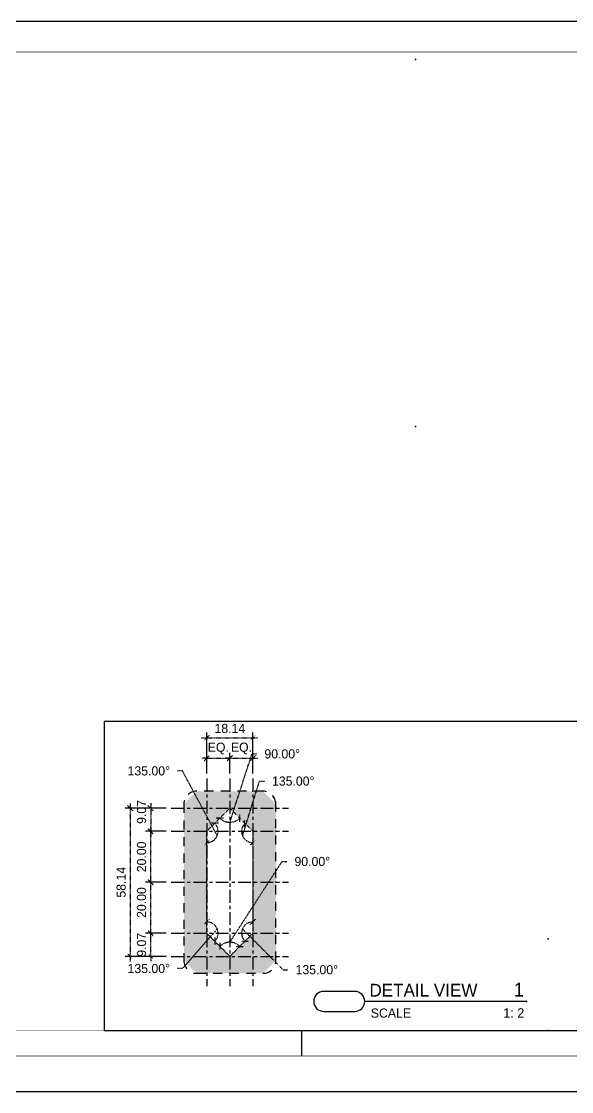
# Model space of a CAD drawing. Header units: millimetres. Extents: x -244126 to 368105, y -173968 to 259060.
# Drawn here: x -1320.5 to -1104.7, y 4444.5 to 4864.5 of the extents above; entities that cross this region are included whole.
import ezdxf
from ezdxf.enums import TextEntityAlignment as Align
from ezdxf.xclip import XClip

# ---------------------------------------------------------------- set-up
doc = ezdxf.new("R2010")
doc.units = ezdxf.units.MM
doc.header["$MEASUREMENT"] = 0
doc.header["$XCLIPFRAME"] = 0
for name, pattern in [('005_GG_TA_LINE', [13.75, 5, -1.25, 1.25, -1.25, 5]), ('ACAD_ISO04W100', [30, 24, -3, 0, -3]), ('BORDER2', [22.225, 6.35, -3.175, 6.35, -3.175, 0, -3.175]), ('CENTER', [2, 1.25, -0.25, 0.25, -0.25]), ('TA_GL_000.00010', [0.000275, 0.0001, -2.5e-05, 2.5e-05, -2.5e-05, 0.0001]), ('TA_GL_005.00', [13.75, 5, -1.25, 1.25, -1.25, 5]), ('TA_HL_001.00', [6.5, 3.55, -2.95])]:
    doc.linetypes.add(name, pattern=pattern)
for name, color, linetype in [('000 - D I M', 6, 'Continuous'), ('000 - GRID', 8, 'CENTER'), ('000 - H A T C H', 8, 'Continuous'), ('000 - SYMBOL CON', 1, 'Continuous'), ('000 - T E X T', 4, 'Continuous'), ('000 - TITLEBLOCK', 4, 'Continuous'), ('000 - WIPEOUT', 250, 'Continuous'), ('A12_PERFORATED', 1, 'Continuous')]:
    doc.layers.add(name, color=color, linetype=linetype)
doc.styles.add('Cetury Gothic', font='GOTHIC.TTF')
doc.styles.add('CORDIA', font='cordia.shx')
doc.styles.add('MtXpl_BrowalliaUPC', font='BrowalliaUPC.ttf')
doc.styles.add('TA', font='Cordia New.ttf', dxfattribs={"height": 4.5})
doc.dimstyles.new('DIM E-E', dxfattribs={"dimscale": 2, "dimtxt": 0.18, "dimasz": 0.1, "dimexe": 0.1, "dimexo": 0.1, "dimgap": 0.09, "dimtad": 1, "dimtoh": 1, "dimzin": 0, "dimdsep": 46, "dimtxsty": 'CORDIA', "dimblk": 'OBLIQUE', "dimcen": 0.1, "dimdle": 0.1, "dimclrd": 40, "dimclre": 140, "dimclrt": 3, "dimadec": 0, "dimazin": 0, "dimtfac": 1, "dimtix": 1, "dimtmove": 2, "dimatfit": 3, "dimfxl": 1, "dimtolj": 1, "dimtzin": 0, "dimarcsym": 0})

# ---------------------------------------------------------------- blocks, each defined once
blk = doc.blocks.new('A$Cfd196da9')
at = {"color": 0, "linetype": 'ByBlock', "const_width": 0.1}
blk.add_lwpolyline([(-143.5, -98), (96.5, -98), (96.5, 99), (-143.5, 99)], close=True, dxfattribs=at)
blk = doc.blocks.new('*U1675')
for p in [(317, 405), (317, 261)]:
    blk.add_point(p)
at = {"layer": '000 - T E X T', "color": 3}
blk.add_line((272.45, 14), (272.45, 24), dxfattribs=at)
at = {"layer": '000 - T E X T', "color": 3, "const_width": 0.2}
blk.add_lwpolyline([(10, 24), (490, 24)], dxfattribs=at)
at = {"layer": '000 - TITLEBLOCK', "color": 250}
blk.add_lwpolyline([(0, 0), (594, 0), (594, 420), (0, 420)], close=True, dxfattribs=at)
at = {"layer": '000 - T E X T', "color": 3, "xscale": 2, "yscale": 2, "zscale": 2}
blk.add_blockref('A$Cfd196da9', (297, 210), dxfattribs=at)
at = {"color": 4, "style": 'TA'}
blk.add_attdef('PAPER_SIZE', text='', height=2.5, dxfattribs=at).set_placement((568.6, 9.97), align=Align.MIDDLE_RIGHT)
blk.add_attdef('SCALE_SIZE', text='', height=2.5, dxfattribs=at).set_placement((573.51, 10.03), align=Align.MIDDLE_LEFT)
at = {"layer": '000 - T E X T', "color": 250, "style": 'TA'}
for tag, height, p in [('SUPERLINK', 2, (17.26, 415.77)), ('NAMEFILE', 2, (17.26, 411.76)), ('SC', 40, (3.36, 375.21))]:
    blk.add_attdef(tag, text='', height=height, dxfattribs=at).set_placement(p, align=Align.MIDDLE_LEFT)
at = {"layer": '000 - T E X T', "color": 4, "style": 'TA'}
for tag, height, p in [('NAME_JOB_1', 2, (523.67, 338.25)), ('NAME_JOB_2', 2, (523.67, 333.89)), ('NAME_PROJECT_1', 3, (493.81, 318.97)), ('NAME_PROJECT_2', 3, (493.81, 311.57)), ('NAME_PROJECT_3', 3, (493.81, 304.17)), ('CODE_VALUE_1', 1.9, (521.15, 289.12)), ('CODE_VALUE_2', 1.9, (521.15, 283.12)), ('PART_NAME_VALUE_1', 1.9, (521.15, 275.87)), ('PART_NAME_VALUE_2', 1.9, (521.15, 269.87)), ('PART_NAME_VALUE_3', 1.9, (521.15, 263.87)), ('MATTERIAL_VALUE_1', 3.6, (521.96, 256.9)), ('SPEC_VALUE', 3.6, (521.96, 248.68)), ('THICKNESS_VALUE', 3.6, (521.96, 240.53)), ('COATING_VALUE_1', 3.6, (521.96, 232.5)), ('COATING_VALUE_2', 3.6, (521.96, 224.47)), ('NAME_TITLE_1', 2.4, (494.51, 77.62)), ('NAME_TITLE_2', 2.4, (494.51, 70.96)), ('NAME_TITLE_3', 2.4, (494.51, 64.3)), ('DRAWING_NO1', 2.4, (494.61, 32.92)), ('DRAWING_NO2', 2.4, (494.61, 24.91))]:
    blk.add_attdef(tag, text='', height=height, dxfattribs=at).set_placement(p, align=Align.MIDDLE_LEFT)
for tag, p in [('NAME_DAFT', (553.41, 136.22)), ('NAME_CHECKED', (553.41, 122.6)), ('NAME_DESIGNER', (553.41, 109.21)), ('NAME_DESIGN_MGR', (553.41, 95.12))]:
    blk.add_attdef(tag, text='', height=3.6, dxfattribs=at).set_placement(p, align=Align.MIDDLE_CENTER)
for tag, p, height in [('REV', (553.53, 50.25), 3.75), ('NAME_REMARK', (55.29, 17.3), 4)]:
    blk.add_attdef(tag, p, '', height=height, dxfattribs=at)
at = {"layer": '000 - T E X T', "color": 4, "style": 'Cetury Gothic'}
for tag, p in [('SHEET_NO.', (561.58, 34)), ('TOTAL_SHEET_NO.', (560.97, 17.64))]:
    blk.add_attdef(tag, text='', height=3.6, dxfattribs=at).set_placement(p, align=Align.CENTER)
blk = doc.blocks.new('A$Ccf43f4ec')
at = {"linetype": 'TA_GL_000.00010'}
blk.add_wipeout([(-9.07, 0), (0, 9.07), (9.07, 0), (9.07, -40), (0, -49.07), (-9.07, -40)], dxfattribs=at).dxf.layer = '000 - WIPEOUT'
at = {"color": 3, "linetype": 'TA_GL_000.00010'}
blk.add_lwpolyline([(-9.07, 0), (0, 9.07), (9.07, 0), (9.07, -40), (0, -49.07), (-9.07, -40)], close=True, dxfattribs=at)
blk = doc.blocks.new('A$C3a76e9c1')
at = {"layer": '000 - H A T C H', "linetype": 'TA_GL_000.00010'}
h = blk.add_hatch(dxfattribs=at)
h.set_pattern_fill('DOTS', color=8, scale=25)
h.set_pattern_definition([(0, (3293.8403, -5730.7746), (0.78125, 1.5625), [0, -1.5625])])
h.paths.add_polyline_path([(285, 50), (-40, 50), (-40, -50), (285, -50)])
h.paths.add_polyline_path([(7.07, -20), (0, -27.07), (-7.07, -20), (-7.07, 20), (0, 27.07), (7.07, 20)], flags=16)
h.paths.add_polyline_path([(67.93, 20), (75, 27.07), (82.07, 20), (82.07, -20), (75, -27.07), (67.93, -20)], flags=16)
h.paths.add_polyline_path([(142.93, 20), (150, 27.07), (157.07, 20), (157.07, -20), (150, -27.07), (142.93, -20)], flags=16)
h.paths.add_polyline_path([(217.93, 20), (225, 27.07), (232.07, 20), (232.07, -20), (225, -27.07), (217.93, -20)], flags=16)
at = {"layer": 'A12_PERFORATED', "color": 2, "linetype": 'TA_GL_000.00010'}
blk.add_lwpolyline([(-40, 50), (285, 50), (285, -50), (-40, -50)], close=True, dxfattribs=at)
at = {"linetype": 'TA_GL_000.00010'}
blk.add_blockref('A$Ccf43f4ec', (0, 20), dxfattribs=at)
blk = doc.blocks.new('*U444')
at = {"color": 3}
blk.add_point((0, -71.47), dxfattribs=at)
at = {"layer": '000 - GRID', "color": 0, "linetype": 'ByBlock'}
blk.add_line((0, 5), (0, -76.47), dxfattribs=at)
at = {"layer": '000 - GRID', "color": 0}
blk.add_point((0, 0), dxfattribs=at)
at = {"style": 'TA', "flags": 1}
blk.add_attdef('LOCATION', (6, 6), '', height=4.5, dxfattribs=at)
blk = doc.blocks.new('*U445')
at = {"color": 3}
blk.add_point((0, -36.07), dxfattribs=at)
at = {"layer": '000 - GRID', "color": 0, "linetype": 'ByBlock'}
blk.add_line((0, 5), (0, -41.07), dxfattribs=at)
at = {"layer": '000 - GRID', "color": 0}
blk.add_point((0, 0), dxfattribs=at)
at = {"style": 'TA', "flags": 1}
blk.add_attdef('LOCATION', (6, 6), '', height=4.5, dxfattribs=at)
blk = doc.blocks.new('_Oblique')
at = {"color": 0, "linetype": 'ByBlock', "lineweight": -2}
blk.add_line((-0.5, -0.5), (0.5, 0.5), dxfattribs=at)
blk = doc.blocks.new('*D2482')
at = {"layer": '000 - D I M', "color": 40, "linetype": 'TA_GL_000.00010', "lineweight": -2, "transparency": 16777216}
for p, q in [((-1238.71, 4550.19), (-1230.03, 4577.01)), ((-1230.03, 4577.01), (-1228.03, 4577.01))]:
    blk.add_line(p, q, dxfattribs=at)
blk.add_arc((-1238.71, 4555.71), 5.53, 225, 315, dxfattribs=at)
at = {"layer": 'Defpoints', "color": 0, "linetype": 'TA_GL_000.00010', "transparency": 16777216}
for p in [(-1238.71, 4555.71), (-1238.71, 4555.71), (-1245.78, 4548.64), (-1240.14, 4550.37), (-1231.64, 4548.64)]:
    blk.add_point(p, dxfattribs=at)
at = {"layer": '000 - D I M', "color": 40, "linetype": 'TA_GL_000.00010', "lineweight": -2, "transparency": 16777216, "xscale": 2, "yscale": 2, "zscale": 2}
for p, rotation in [((-1242.62, 4551.81), 135.0000000000024), ((-1234.8, 4551.81), 44.99999999999721)]:
    blk.add_blockref('_Oblique', p, dxfattribs=dict(at, rotation=rotation))
at = {"layer": '000 - D I M', "color": 3, "linetype": 'TA_GL_000.00010', "transparency": 16777216, "insert": (-1218.17, 4577.01), "char_height": 3.6, "attachment_point": 5, "style": 'CORDIA'}
blk.add_mtext('\\A1;90.00°', dxfattribs=at)
blk = doc.blocks.new('*D2483')
at = {"layer": '000 - D I M', "color": 40, "linetype": 'TA_GL_000.00010', "lineweight": -2, "transparency": 16777216}
for p, q in [((-1257.28, 4570.34), (-1259.28, 4570.34)), ((-1243.67, 4544.94), (-1257.28, 4570.34))]:
    blk.add_line(p, q, dxfattribs=at)
blk.add_arc((-1247.78, 4546.64), 4.45, 270, 45, dxfattribs=at)
at = {"layer": 'Defpoints', "color": 0, "linetype": 'TA_GL_000.00010', "transparency": 16777216}
for p in [(-1240.71, 4553.71), (-1247.78, 4546.64), (-1247.78, 4546.64), (-1244.63, 4543.5), (-1247.78, 4506.64)]:
    blk.add_point(p, dxfattribs=at)
at = {"layer": '000 - D I M', "color": 40, "linetype": 'TA_GL_000.00010', "lineweight": -2, "transparency": 16777216, "xscale": 2, "yscale": 2, "zscale": 2}
for p, rotation in [((-1244.63, 4549.79), 135.0000000000031), ((-1247.78, 4542.19), 180.0000000000004)]:
    blk.add_blockref('_Oblique', p, dxfattribs=dict(at, rotation=rotation))
at = {"layer": '000 - D I M', "color": 3, "linetype": 'TA_GL_000.00010', "transparency": 16777216, "insert": (-1270.51, 4570.34), "char_height": 3.6, "attachment_point": 5, "style": 'CORDIA'}
blk.add_mtext('\\A1;135.00°', dxfattribs=at)
blk = doc.blocks.new('*D2484')
at = {"layer": '000 - D I M', "color": 40, "linetype": 'TA_GL_000.00010', "lineweight": -2, "transparency": 16777216}
for p, q in [((-1233.75, 4544.94), (-1227.08, 4566.33)), ((-1227.08, 4566.33), (-1225.08, 4566.33))]:
    blk.add_line(p, q, dxfattribs=at)
blk.add_arc((-1229.64, 4546.64), 4.45, 135, 270, dxfattribs=at)
at = {"layer": 'Defpoints', "color": 0, "linetype": 'TA_GL_000.00010', "transparency": 16777216}
for p in [(-1236.71, 4553.71), (-1229.64, 4546.64), (-1229.64, 4546.64), (-1232.78, 4543.5), (-1229.64, 4506.64)]:
    blk.add_point(p, dxfattribs=at)
at = {"layer": '000 - D I M', "color": 40, "linetype": 'TA_GL_000.00010', "lineweight": -2, "transparency": 16777216, "xscale": 2, "yscale": 2, "zscale": 2}
for p, rotation in [((-1232.78, 4549.79), 44.99999999999468), ((-1229.64, 4542.19), 359.9999999999999)]:
    blk.add_blockref('_Oblique', p, dxfattribs=dict(at, rotation=rotation))
at = {"layer": '000 - D I M', "color": 3, "linetype": 'TA_GL_000.00010', "transparency": 16777216, "insert": (-1213.85, 4566.33), "char_height": 3.6, "attachment_point": 5, "style": 'CORDIA'}
blk.add_mtext('\\A1;135.00°', dxfattribs=at)
blk = doc.blocks.new('*D2485')
at = {"layer": '000 - D I M', "color": 40, "linetype": 'TA_GL_000.00010', "lineweight": -2, "transparency": 16777216}
for p, q in [((-1247.78, 4575.38), (-1249.78, 4575.38)), ((-1247.78, 4575.38), (-1238.71, 4575.38)), ((-1238.71, 4575.38), (-1236.71, 4575.38))]:
    blk.add_line(p, q, dxfattribs=at)
at = {"layer": '000 - D I M', "color": 140, "linetype": 'ACAD_ISO04W100', "lineweight": -2, "transparency": 16777216}
for p, q in [((-1247.78, 4569.38), (-1247.78, 4577.38)), ((-1238.71, 4569.38), (-1238.71, 4577.38))]:
    blk.add_line(p, q, dxfattribs=at)
at = {"layer": 'Defpoints', "color": 0, "linetype": 'TA_GL_000.00010', "transparency": 16777216}
for p in [(-1238.71, 4575.38), (-1247.78, 4567.38), (-1238.71, 4567.38)]:
    blk.add_point(p, dxfattribs=at)
at = {"layer": '000 - D I M', "color": 40, "linetype": 'TA_GL_000.00010', "lineweight": -2, "transparency": 16777216, "xscale": 2, "yscale": 2, "zscale": 2}
blk.add_blockref('_Oblique', (-1247.78, 4575.38), dxfattribs=at)
at = {"layer": '000 - D I M', "color": 40, "linetype": 'TA_GL_000.00010', "lineweight": -2, "transparency": 16777216, "xscale": 2, "yscale": 2, "zscale": 2, "rotation": 180}
blk.add_blockref('_Oblique', (-1238.71, 4575.38), dxfattribs=at)
at = {"layer": '000 - D I M', "color": 3, "linetype": 'TA_GL_000.00010', "transparency": 16777216, "insert": (-1243.24, 4579.15), "char_height": 3.6, "attachment_point": 5, "style": 'CORDIA'}
blk.add_mtext('\\A1;EQ.', dxfattribs=at)
blk = doc.blocks.new('*D2486')
at = {"layer": '000 - D I M', "color": 40, "linetype": 'TA_GL_000.00010', "lineweight": -2, "transparency": 16777216}
for p, q in [((-1238.71, 4575.38), (-1240.71, 4575.38)), ((-1238.71, 4575.38), (-1229.64, 4575.38)), ((-1229.64, 4575.38), (-1227.64, 4575.38))]:
    blk.add_line(p, q, dxfattribs=at)
at = {"layer": '000 - D I M', "color": 140, "linetype": 'ACAD_ISO04W100', "lineweight": -2, "transparency": 16777216}
for p, q in [((-1238.71, 4569.38), (-1238.71, 4577.38)), ((-1229.64, 4569.38), (-1229.64, 4577.38))]:
    blk.add_line(p, q, dxfattribs=at)
at = {"layer": 'Defpoints', "color": 0, "linetype": 'TA_GL_000.00010', "transparency": 16777216}
for p in [(-1229.64, 4575.38), (-1238.71, 4567.38), (-1229.64, 4567.38)]:
    blk.add_point(p, dxfattribs=at)
at = {"layer": '000 - D I M', "color": 40, "linetype": 'TA_GL_000.00010', "lineweight": -2, "transparency": 16777216, "xscale": 2, "yscale": 2, "zscale": 2}
blk.add_blockref('_Oblique', (-1238.71, 4575.38), dxfattribs=at)
at = {"layer": '000 - D I M', "color": 40, "linetype": 'TA_GL_000.00010', "lineweight": -2, "transparency": 16777216, "xscale": 2, "yscale": 2, "zscale": 2, "rotation": 180}
blk.add_blockref('_Oblique', (-1229.64, 4575.38), dxfattribs=at)
at = {"layer": '000 - D I M', "color": 3, "linetype": 'TA_GL_000.00010', "transparency": 16777216, "insert": (-1234.17, 4579.15), "char_height": 3.6, "attachment_point": 5, "style": 'CORDIA'}
blk.add_mtext('\\A1;EQ.', dxfattribs=at)
blk = doc.blocks.new('*D2471')
at = {"layer": '000 - D I M', "color": 40, "linetype": 'TA_GL_000.00010', "lineweight": -2, "transparency": 16777216}
blk.add_line((-1249.78, 4583.38), (-1227.64, 4583.38), dxfattribs=at)
at = {"layer": '000 - D I M', "color": 140, "linetype": 'ACAD_ISO04W100', "lineweight": -2, "transparency": 16777216}
for p, q in [((-1247.78, 4569.38), (-1247.78, 4585.38)), ((-1229.64, 4569.38), (-1229.64, 4585.38))]:
    blk.add_line(p, q, dxfattribs=at)
at = {"layer": 'Defpoints', "color": 0, "linetype": 'TA_GL_000.00010', "transparency": 16777216}
for p in [(-1229.64, 4583.38), (-1247.78, 4567.38), (-1229.64, 4567.38)]:
    blk.add_point(p, dxfattribs=at)
at = {"layer": '000 - D I M', "color": 40, "linetype": 'TA_GL_000.00010', "lineweight": -2, "transparency": 16777216, "xscale": 2, "yscale": 2, "zscale": 2, "rotation": 180}
blk.add_blockref('_Oblique', (-1247.78, 4583.38), dxfattribs=at)
at = {"layer": '000 - D I M', "color": 40, "linetype": 'TA_GL_000.00010', "lineweight": -2, "transparency": 16777216, "xscale": 2, "yscale": 2, "zscale": 2}
blk.add_blockref('_Oblique', (-1229.64, 4583.38), dxfattribs=at)
at = {"layer": '000 - D I M', "color": 3, "linetype": 'TA_GL_000.00010', "transparency": 16777216, "insert": (-1238.71, 4586.98), "char_height": 3.6, "attachment_point": 5, "style": 'CORDIA'}
blk.add_mtext('\\A1;18.14', dxfattribs=at)
blk = doc.blocks.new('*D2472')
at = {"layer": '000 - D I M', "color": 40, "linetype": 'TA_GL_000.00010', "lineweight": -2, "transparency": 16777216}
blk.add_line((-1277.74, 4495.57), (-1277.74, 4557.71), dxfattribs=at)
at = {"layer": '000 - D I M', "color": 140, "linetype": 'ACAD_ISO04W100', "lineweight": -2, "transparency": 16777216}
for p, q in [((-1263.74, 4555.71), (-1279.74, 4555.71)), ((-1263.74, 4497.57), (-1279.74, 4497.57))]:
    blk.add_line(p, q, dxfattribs=at)
at = {"layer": 'Defpoints', "color": 0, "linetype": 'TA_GL_000.00010', "transparency": 16777216}
for p in [(-1277.74, 4555.71), (-1261.74, 4555.71), (-1261.74, 4497.57)]:
    blk.add_point(p, dxfattribs=at)
at = {"layer": '000 - D I M', "color": 40, "linetype": 'TA_GL_000.00010', "lineweight": -2, "transparency": 16777216, "xscale": 2, "yscale": 2, "zscale": 2}
for p, rotation in [((-1277.74, 4555.71), 90), ((-1277.74, 4497.57), 270)]:
    blk.add_blockref('_Oblique', p, dxfattribs=dict(at, rotation=rotation))
at = {"layer": '000 - D I M', "color": 3, "linetype": 'TA_GL_000.00010', "transparency": 16777216, "insert": (-1281.34, 4526.64), "char_height": 3.6, "attachment_point": 5, "rotation": 90, "style": 'CORDIA'}
blk.add_mtext('\\A1;58.14', dxfattribs=at)
blk = doc.blocks.new('*D2473')
at = {"layer": '000 - D I M', "color": 140, "linetype": 'ACAD_ISO04W100', "lineweight": -2, "transparency": 16777216}
for p, q in [((-1263.74, 4506.64), (-1271.74, 4506.64)), ((-1263.74, 4497.57), (-1271.74, 4497.57))]:
    blk.add_line(p, q, dxfattribs=at)
at = {"layer": '000 - D I M', "color": 40, "linetype": 'TA_GL_000.00010', "lineweight": -2, "transparency": 16777216}
for p, q in [((-1269.74, 4506.64), (-1269.74, 4508.64)), ((-1269.74, 4497.57), (-1269.74, 4506.64)), ((-1269.74, 4497.57), (-1269.74, 4495.57))]:
    blk.add_line(p, q, dxfattribs=at)
at = {"layer": 'Defpoints', "color": 0, "linetype": 'TA_GL_000.00010', "transparency": 16777216}
for p in [(-1269.74, 4506.64), (-1261.74, 4506.64), (-1261.74, 4497.57)]:
    blk.add_point(p, dxfattribs=at)
at = {"layer": '000 - D I M', "color": 40, "linetype": 'TA_GL_000.00010', "lineweight": -2, "transparency": 16777216, "xscale": 2, "yscale": 2, "zscale": 2}
for p, rotation in [((-1269.74, 4506.64), 270), ((-1269.74, 4497.57), 90)]:
    blk.add_blockref('_Oblique', p, dxfattribs=dict(at, rotation=rotation))
at = {"layer": '000 - D I M', "color": 3, "linetype": 'TA_GL_000.00010', "transparency": 16777216, "insert": (-1273.34, 4502.11), "char_height": 3.6, "attachment_point": 5, "rotation": 90, "style": 'CORDIA'}
blk.add_mtext('\\A1;9.07', dxfattribs=at)
blk = doc.blocks.new('*D2474')
at = {"layer": '000 - D I M', "color": 40, "linetype": 'TA_GL_000.00010', "lineweight": -2, "transparency": 16777216}
blk.add_line((-1269.74, 4504.64), (-1269.74, 4528.64), dxfattribs=at)
at = {"layer": '000 - D I M', "color": 140, "linetype": 'ACAD_ISO04W100', "lineweight": -2, "transparency": 16777216}
for p, q in [((-1263.74, 4526.64), (-1271.74, 4526.64)), ((-1263.74, 4506.64), (-1271.74, 4506.64))]:
    blk.add_line(p, q, dxfattribs=at)
at = {"layer": 'Defpoints', "color": 0, "linetype": 'TA_GL_000.00010', "transparency": 16777216}
for p in [(-1269.74, 4526.64), (-1261.74, 4526.64), (-1261.74, 4506.64)]:
    blk.add_point(p, dxfattribs=at)
at = {"layer": '000 - D I M', "color": 40, "linetype": 'TA_GL_000.00010', "lineweight": -2, "transparency": 16777216, "xscale": 2, "yscale": 2, "zscale": 2}
for p, rotation in [((-1269.74, 4526.64), 90), ((-1269.74, 4506.64), 270)]:
    blk.add_blockref('_Oblique', p, dxfattribs=dict(at, rotation=rotation))
at = {"layer": '000 - D I M', "color": 3, "linetype": 'TA_GL_000.00010', "transparency": 16777216, "insert": (-1273.34, 4518.68), "char_height": 3.6, "attachment_point": 5, "rotation": 90, "style": 'CORDIA'}
blk.add_mtext('\\A1;20.00', dxfattribs=at)
blk = doc.blocks.new('*D2475')
at = {"layer": '000 - D I M', "color": 40, "linetype": 'TA_GL_000.00010', "lineweight": -2, "transparency": 16777216}
blk.add_line((-1269.74, 4524.64), (-1269.74, 4548.64), dxfattribs=at)
at = {"layer": '000 - D I M', "color": 140, "linetype": 'ACAD_ISO04W100', "lineweight": -2, "transparency": 16777216}
for p, q in [((-1263.74, 4546.64), (-1271.74, 4546.64)), ((-1263.74, 4526.64), (-1271.74, 4526.64))]:
    blk.add_line(p, q, dxfattribs=at)
at = {"layer": 'Defpoints', "color": 0, "linetype": 'TA_GL_000.00010', "transparency": 16777216}
for p in [(-1269.74, 4546.64), (-1261.74, 4546.64), (-1261.74, 4526.64)]:
    blk.add_point(p, dxfattribs=at)
at = {"layer": '000 - D I M', "color": 40, "linetype": 'TA_GL_000.00010', "lineweight": -2, "transparency": 16777216, "xscale": 2, "yscale": 2, "zscale": 2}
for p, rotation in [((-1269.74, 4546.64), 90), ((-1269.74, 4526.64), 270)]:
    blk.add_blockref('_Oblique', p, dxfattribs=dict(at, rotation=rotation))
at = {"layer": '000 - D I M', "color": 3, "linetype": 'TA_GL_000.00010', "transparency": 16777216, "insert": (-1273.34, 4536.61), "char_height": 3.6, "attachment_point": 5, "rotation": 90, "style": 'CORDIA'}
blk.add_mtext('\\A1;20.00', dxfattribs=at)
blk = doc.blocks.new('*D2476')
at = {"layer": '000 - D I M', "color": 40, "linetype": 'TA_GL_000.00010', "lineweight": -2, "transparency": 16777216}
blk.add_line((-1269.74, 4557.71), (-1269.74, 4544.64), dxfattribs=at)
at = {"layer": '000 - D I M', "color": 140, "linetype": 'ACAD_ISO04W100', "lineweight": -2, "transparency": 16777216}
for p, q in [((-1263.74, 4555.71), (-1271.74, 4555.71)), ((-1263.74, 4546.64), (-1271.74, 4546.64))]:
    blk.add_line(p, q, dxfattribs=at)
at = {"layer": 'Defpoints', "color": 0, "linetype": 'TA_GL_000.00010', "transparency": 16777216}
for p in [(-1261.74, 4555.71), (-1269.74, 4546.64), (-1261.74, 4546.64)]:
    blk.add_point(p, dxfattribs=at)
at = {"layer": '000 - D I M', "color": 40, "linetype": 'TA_GL_000.00010', "lineweight": -2, "transparency": 16777216, "xscale": 2, "yscale": 2, "zscale": 2}
for p, rotation in [((-1269.74, 4555.71), 90), ((-1269.74, 4546.64), 270)]:
    blk.add_blockref('_Oblique', p, dxfattribs=dict(at, rotation=rotation))
at = {"layer": '000 - D I M', "color": 3, "linetype": 'TA_GL_000.00010', "transparency": 16777216, "insert": (-1273.34, 4554.24), "char_height": 3.6, "attachment_point": 5, "rotation": 90, "style": 'CORDIA'}
blk.add_mtext('\\A1;9.07', dxfattribs=at)
blk = doc.blocks.new('*D2477')
at = {"layer": '000 - D I M', "color": 40, "linetype": 'TA_GL_000.00010', "lineweight": -2, "transparency": 16777216}
for p, q in [((-1238.71, 4503.1), (-1218.24, 4534.78)), ((-1218.24, 4534.78), (-1216.24, 4534.78))]:
    blk.add_line(p, q, dxfattribs=at)
blk.add_arc((-1238.71, 4497.57), 5.53, 45, 135, dxfattribs=at)
at = {"layer": 'Defpoints', "color": 0, "linetype": 'TA_GL_000.00010', "transparency": 16777216}
for p in [(-1245.78, 4504.64), (-1240.14, 4502.91), (-1231.64, 4504.64), (-1238.71, 4497.57), (-1238.71, 4497.57)]:
    blk.add_point(p, dxfattribs=at)
at = {"layer": '000 - D I M', "color": 40, "linetype": 'TA_GL_000.00010', "lineweight": -2, "transparency": 16777216, "xscale": 2, "yscale": 2, "zscale": 2}
for p, rotation in [((-1242.62, 4501.48), 224.9999999999992), ((-1234.8, 4501.48), 315.0000000000017)]:
    blk.add_blockref('_Oblique', p, dxfattribs=dict(at, rotation=rotation))
at = {"layer": '000 - D I M', "color": 3, "linetype": 'TA_GL_000.00010', "transparency": 16777216, "insert": (-1206.38, 4534.78), "char_height": 3.6, "attachment_point": 5, "style": 'CORDIA'}
blk.add_mtext('\\A1;90.00°', dxfattribs=at)
blk = doc.blocks.new('*D2478')
at = {"layer": '000 - D I M', "color": 40, "linetype": 'TA_GL_000.00010', "lineweight": -2, "transparency": 16777216}
for p, q in [((-1243.67, 4508.35), (-1257.28, 4492.78)), ((-1257.28, 4492.78), (-1259.28, 4492.78))]:
    blk.add_line(p, q, dxfattribs=at)
blk.add_arc((-1247.78, 4506.64), 4.45, 315, 90, dxfattribs=at)
at = {"layer": 'Defpoints', "color": 0, "linetype": 'TA_GL_000.00010', "transparency": 16777216}
for p in [(-1247.78, 4546.64), (-1247.78, 4506.64), (-1247.78, 4506.64), (-1244.63, 4509.79), (-1240.71, 4499.57)]:
    blk.add_point(p, dxfattribs=at)
at = {"layer": '000 - D I M', "color": 40, "linetype": 'TA_GL_000.00010', "lineweight": -2, "transparency": 16777216, "xscale": 2, "yscale": 2, "zscale": 2}
for p, rotation in [((-1247.78, 4511.1), 180.0000000000001), ((-1244.63, 4503.5), 224.9999999999928)]:
    blk.add_blockref('_Oblique', p, dxfattribs=dict(at, rotation=rotation))
at = {"layer": '000 - D I M', "color": 3, "linetype": 'TA_GL_000.00010', "transparency": 16777216, "insert": (-1270.51, 4492.78), "char_height": 3.6, "attachment_point": 5, "style": 'CORDIA'}
blk.add_mtext('\\A1;135.00°', dxfattribs=at)
blk = doc.blocks.new('*D2479')
at = {"layer": '000 - D I M', "color": 40, "linetype": 'TA_GL_000.00010', "lineweight": -2, "transparency": 16777216}
for p, q in [((-1233.75, 4508.35), (-1217.83, 4492.3)), ((-1217.83, 4492.3), (-1215.83, 4492.3))]:
    blk.add_line(p, q, dxfattribs=at)
blk.add_arc((-1229.64, 4506.64), 4.45, 90, 225, dxfattribs=at)
at = {"layer": 'Defpoints', "color": 0, "linetype": 'TA_GL_000.00010', "transparency": 16777216}
for p in [(-1229.64, 4546.64), (-1232.78, 4509.79), (-1229.64, 4506.64), (-1229.64, 4506.64), (-1236.71, 4499.57)]:
    blk.add_point(p, dxfattribs=at)
at = {"layer": '000 - D I M', "color": 40, "linetype": 'TA_GL_000.00010', "lineweight": -2, "transparency": 16777216, "xscale": 2, "yscale": 2, "zscale": 2}
blk.add_blockref('_Oblique', (-1229.64, 4511.1), dxfattribs=at)
at = {"layer": '000 - D I M', "color": 40, "linetype": 'TA_GL_000.00010', "lineweight": -2, "transparency": 16777216, "xscale": 2, "yscale": 2, "zscale": 2, "rotation": 315.0000000000095}
blk.add_blockref('_Oblique', (-1232.78, 4503.5), dxfattribs=at)
at = {"layer": '000 - D I M', "color": 3, "linetype": 'TA_GL_000.00010', "transparency": 16777216, "insert": (-1204.6, 4492.3), "char_height": 3.6, "attachment_point": 5, "style": 'CORDIA'}
blk.add_mtext('\\A1;135.00°', dxfattribs=at)
blk = doc.blocks.new('*U879')
at = {"color": 4}
blk.add_line((-4.26, 5.7), (-36, 5.7), dxfattribs=at)
at = {"linetype": 'TA_GL_000.00010'}
blk.add_point((0, 18), dxfattribs=at)
for p in [(-4.26, 5.7), (0, 0)]:
    blk.add_point(p)
at = {"layer": '000 - SYMBOL CON', "color": 0, "linetype": 'ByBlock'}
blk.add_lwpolyline([(-44.04, 7.66, 0.414214), (-46, 5.7, 0.414214), (-44.04, 3.74), (-37.96, 3.74, 0.414214), (-36, 5.7, 0.414214), (-37.96, 7.66)], format="xyb", close=True, dxfattribs=at)
at = {"color": 4, "linetype": 'BORDER2', "style": 'Cetury Gothic'}
blk.add_text('SCALE', height=1.8, dxfattribs=at).set_placement((-34.81, 2.51))
at = {"color": 0, "style": 'TA'}
for tag, p in [('HEADING2', (-35.07, 10.65)), ('HEADING', (-35.07, 6.65))]:
    blk.add_attdef(tag, p, '', height=2.5, dxfattribs=at)
for tag, height, p in [('LO', 2.7, (-4.76, 6.65)), ('SC', 1.85, (-4.7, 2.51))]:
    blk.add_attdef(tag, text='', height=height, dxfattribs=at).set_placement(p, align=Align.RIGHT)
at = {"layer": '000 - T E X T', "color": 0, "style": 'MtXpl_BrowalliaUPC'}
blk.add_attdef('NO.CODE', text='', height=2, dxfattribs=at).set_placement((-41, 5.7), align=Align.MIDDLE_CENTER)
blk = doc.blocks.new('*U460')
at = {"color": 0, "lineweight": -3}
blk.add_lwpolyline([(0, 0), (295.21, 0), (295.21, 121.24), (0, 121.24)], close=True, dxfattribs=at)
at = {"color": 150, "linetype": '005_GG_TA_LINE', "style": 'TA'}
for tag, p in [('NAME_VIEWPORT', (-224.03, 675.13)), ('SC_VPORT', (-224.03, 239.54)), ('SEQ_VIEWPORT', (-224.03, -24))]:
    blk.add_attdef(tag, text='', height=90, dxfattribs=at).set_placement(p, align=Align.BOTTOM_RIGHT)

msp = doc.modelspace()

# ---------------------------------------------------------------- block references
at = {"linetype": 'TA_GL_000.00010'}
ref = msp.add_blockref('A$C3a76e9c1', (-1238.70737, 4526.64331), dxfattribs=at)
XClip(ref).set_block_clipping_path([(-13.036741525, -35.7364484801), (13.036741525, -35.7364484801), (18.036741525, -30.7364484801), (18.036741525, 30.7364484801), (13.036741525, 35.7364484801), (-13.036741525, 35.7364484801), (-18.036741525, 30.7364484801), (-18.036741525, -30.7364484801)])
at = {"layer": '000 - T E X T', "xscale": 2, "yscale": 2, "zscale": 2}
msp.add_blockref('*U879', (-1113.80979, 4468.49185), dxfattribs=at).add_auto_attribs({'HEADING': 'DETAIL VIEW', 'LO': '1', 'SC': '1: 2'})

# ---------------------------------------------------------------- dimensions: what is measured, and where the dimension line sits
at = {"layer": '000 - D I M', "linetype": 'TA_GL_000.00010'}
dim = msp.add_linear_dim(base=(-1229.6363, 4583.37976), p1=(-1247.77844, 4567.37976), p2=(-1229.6363, 4567.37976), dimstyle='DIM E-E', override={"dimscale": 20}, dxfattribs=at)
dim.commit()
dim.dimension.update_dxf_attribs({"geometry": '*D2471', "text_midpoint": (-1238.70737, 4586.97976)})
for base, p1, p2, picture, middle in [((-1238.70737, 4575.37976), (-1247.77844, 4567.37976), (-1238.70737, 4567.37976), '*D2485', (-1243.24291, 4579.15119)), ((-1229.6363, 4575.37976), (-1238.70737, 4567.37976), (-1229.6363, 4567.37976), '*D2486', (-1234.17184, 4579.15119))]:
    dim = msp.add_linear_dim(base=base, p1=p1, p2=p2, text='EQ.', dimstyle='DIM E-E', override={"dimscale": 20}, dxfattribs=at)
    dim.commit()
    dim.dimension.update_dxf_attribs({"geometry": picture, "text_midpoint": middle})
for base, p2, picture, middle in [((-1277.74411, 4555.71438), (-1261.74411, 4555.71438), '*D2472', (-1281.34411, 4526.64331)), ((-1269.74411, 4506.64331), (-1261.74411, 4506.64331), '*D2473', (-1273.34411, 4502.10778))]:
    dim = msp.add_linear_dim(base=base, p1=(-1261.74411, 4497.57225), p2=p2, angle=90, dimstyle='DIM E-E', override={"dimscale": 20}, dxfattribs=at)
    dim.commit()
    dim.dimension.update_dxf_attribs({"geometry": picture, "text_midpoint": middle})
for base, p1, p2, picture, middle in [((-1269.74411, 4546.64331), (-1261.74411, 4555.71438), (-1261.74411, 4546.64331), '*D2476', (-1273.34411, 4554.23659)), ((-1269.74411, 4546.64331), (-1261.74411, 4526.64331), (-1261.74411, 4546.64331), '*D2475', (-1273.34411, 4536.60871)), ((-1269.74411, 4526.64331), (-1261.74411, 4506.64331), (-1261.74411, 4526.64331), '*D2474', (-1273.34411, 4518.68056))]:
    dim = msp.add_linear_dim(base=base, p1=p1, p2=p2, angle=90, dimstyle='DIM E-E', override={"dimscale": 20}, dxfattribs=at)
    dim.commit()
    dim.dimension.update_dxf_attribs({"geometry": picture, "text_midpoint": middle, "dimtype": 160})

# ---------------------------------------------------------------- next in the draw order: linework, layer by layer
at = {"layer": '000 - SYMBOL CON', "color": 2, "linetype": 'TA_HL_001.00'}
msp.add_lwpolyline([(-1251.74411, 4490.90686), (-1225.67063, 4490.90686, 0.414213562), (-1220.67063, 4495.90686), (-1220.67063, 4557.37976, 0.414213562), (-1225.67063, 4562.37976), (-1251.74411, 4562.37976, 0.414213562), (-1256.74411, 4557.37976), (-1256.74411, 4495.90686, 0.414213562)], format="xyb", close=True, dxfattribs=at)

# ---------------------------------------------------------------- next in the draw order: block references
for name, p in [('*U460', (-1288.07155, 4468.49185)), ('*U1675', (-1482.86363, 4444.49185))]:
    msp.add_blockref(name, p)
at = {"layer": '000 - GRID', "linetype": 'TA_GL_005.00'}
for p in [(-1247.77844, 4562.37976), (-1238.70737, 4562.37976), (-1229.6363, 4562.37976)]:
    msp.add_blockref('*U444', p, dxfattribs=at)
at = {"layer": '000 - GRID', "linetype": 'TA_GL_005.00', "rotation": 90}
for p in [(-1256.74411, 4555.71438), (-1256.74411, 4546.64331), (-1256.74411, 4526.64331), (-1256.74411, 4506.64331), (-1256.74411, 4497.57225)]:
    msp.add_blockref('*U445', p, dxfattribs=at)

# ---------------------------------------------------------------- next in the draw order: dimensions: what is measured, and where the dimension line sits
at = {"layer": '000 - D I M', "linetype": 'TA_GL_000.00010'}
for base, line1, line2, picture, middle in [((-1240.13815, 4550.37463), ((-1238.70737, 4555.71438), (-1231.6363, 4548.64331)), ((-1245.77844, 4548.64331), (-1238.70737, 4555.71438)), '*D2482', (-1218.17352, 4577.00541)), ((-1244.63049, 4543.49536), ((-1247.77844, 4546.64331), (-1247.77844, 4506.64331)), ((-1240.70737, 4553.71438), (-1247.77844, 4546.64331)), '*D2483', (-1270.51193, 4570.33953)), ((-1232.78425, 4543.49536), ((-1229.6363, 4546.64331), (-1229.6363, 4506.64331)), ((-1236.70737, 4553.71438), (-1229.6363, 4546.64331)), '*D2484', (-1213.84803, 4566.32655)), ((-1244.63049, 4509.79126), ((-1247.77844, 4506.64331), (-1247.77844, 4546.64331)), ((-1240.70737, 4499.57225), (-1247.77844, 4506.64331)), '*D2478', (-1270.51193, 4492.7761)), ((-1232.78425, 4509.79126), ((-1229.6363, 4506.64331), (-1229.6363, 4546.64331)), ((-1236.70737, 4499.57225), (-1229.6363, 4506.64331)), '*D2479', (-1204.60103, 4492.29883)), ((-1240.13815, 4502.912), ((-1238.70737, 4497.57225), (-1231.6363, 4504.64331)), ((-1245.77844, 4504.64331), (-1238.70737, 4497.57225)), '*D2477', (-1206.38118, 4534.78494))]:
    dim = msp.add_angular_dim_2l(base=base, line1=line1, line2=line2, dimstyle='DIM E-E', override={"dimscale": 20, "dimadec": 2, "dimtmove": 1}, dxfattribs=at)
    dim.commit()
    dim.dimension.update_dxf_attribs({"geometry": picture, "text_midpoint": middle, "dimtype": 162})

doc.saveas('drawing.dxf')
